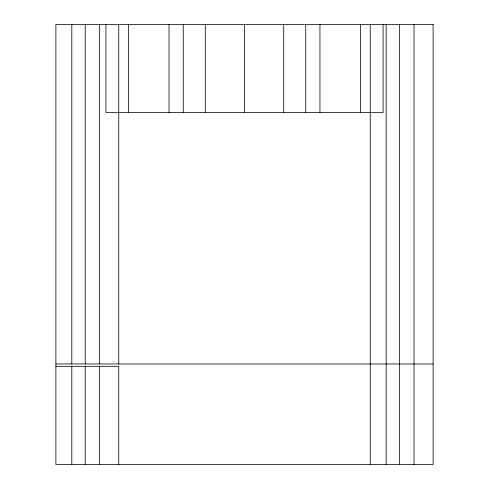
<?xml version="1.0" encoding="UTF-8"?>
<svg xmlns="http://www.w3.org/2000/svg" width="489" height="489" viewBox="0 0 489 489"><rect width="100%" height="100%" fill="white"/><g stroke="black" fill="none" stroke-linecap="round" stroke-linejoin="round"><path stroke-width="0.73" d="M55.887 363.957L433.113 363.957M55.887 366.316L118.76 366.316L118.76 464.55M414.03 24.45L414.03 464.55M399.574 24.45L399.574 464.55M386.169 24.45L386.169 464.55M383.083 24.45L383.083 112.47L105.917 112.47L105.917 24.45M370.24 24.45L370.24 464.55M360.509 24.45L360.509 112.47M319.947 24.45L319.947 112.47M305.747 24.45L305.747 112.47M283.718 24.45L283.718 112.47M244.5 24.45L244.5 112.47M205.282 24.45L205.282 112.47M183.253 24.45L183.253 112.47M169.053 24.45L169.053 112.47M128.491 24.45L128.491 112.47M118.76 24.45L118.76 363.957M99.67 24.45L99.67 363.957M99.67 366.316L99.67 464.55M85.214 24.45L85.214 363.957M85.214 366.316L85.214 464.55M71.81 24.45L71.81 363.957M71.81 366.316L71.81 464.55M433.113 24.45L55.887 24.45L55.887 464.55L433.113 464.55L433.113 24.45"/></g></svg>
